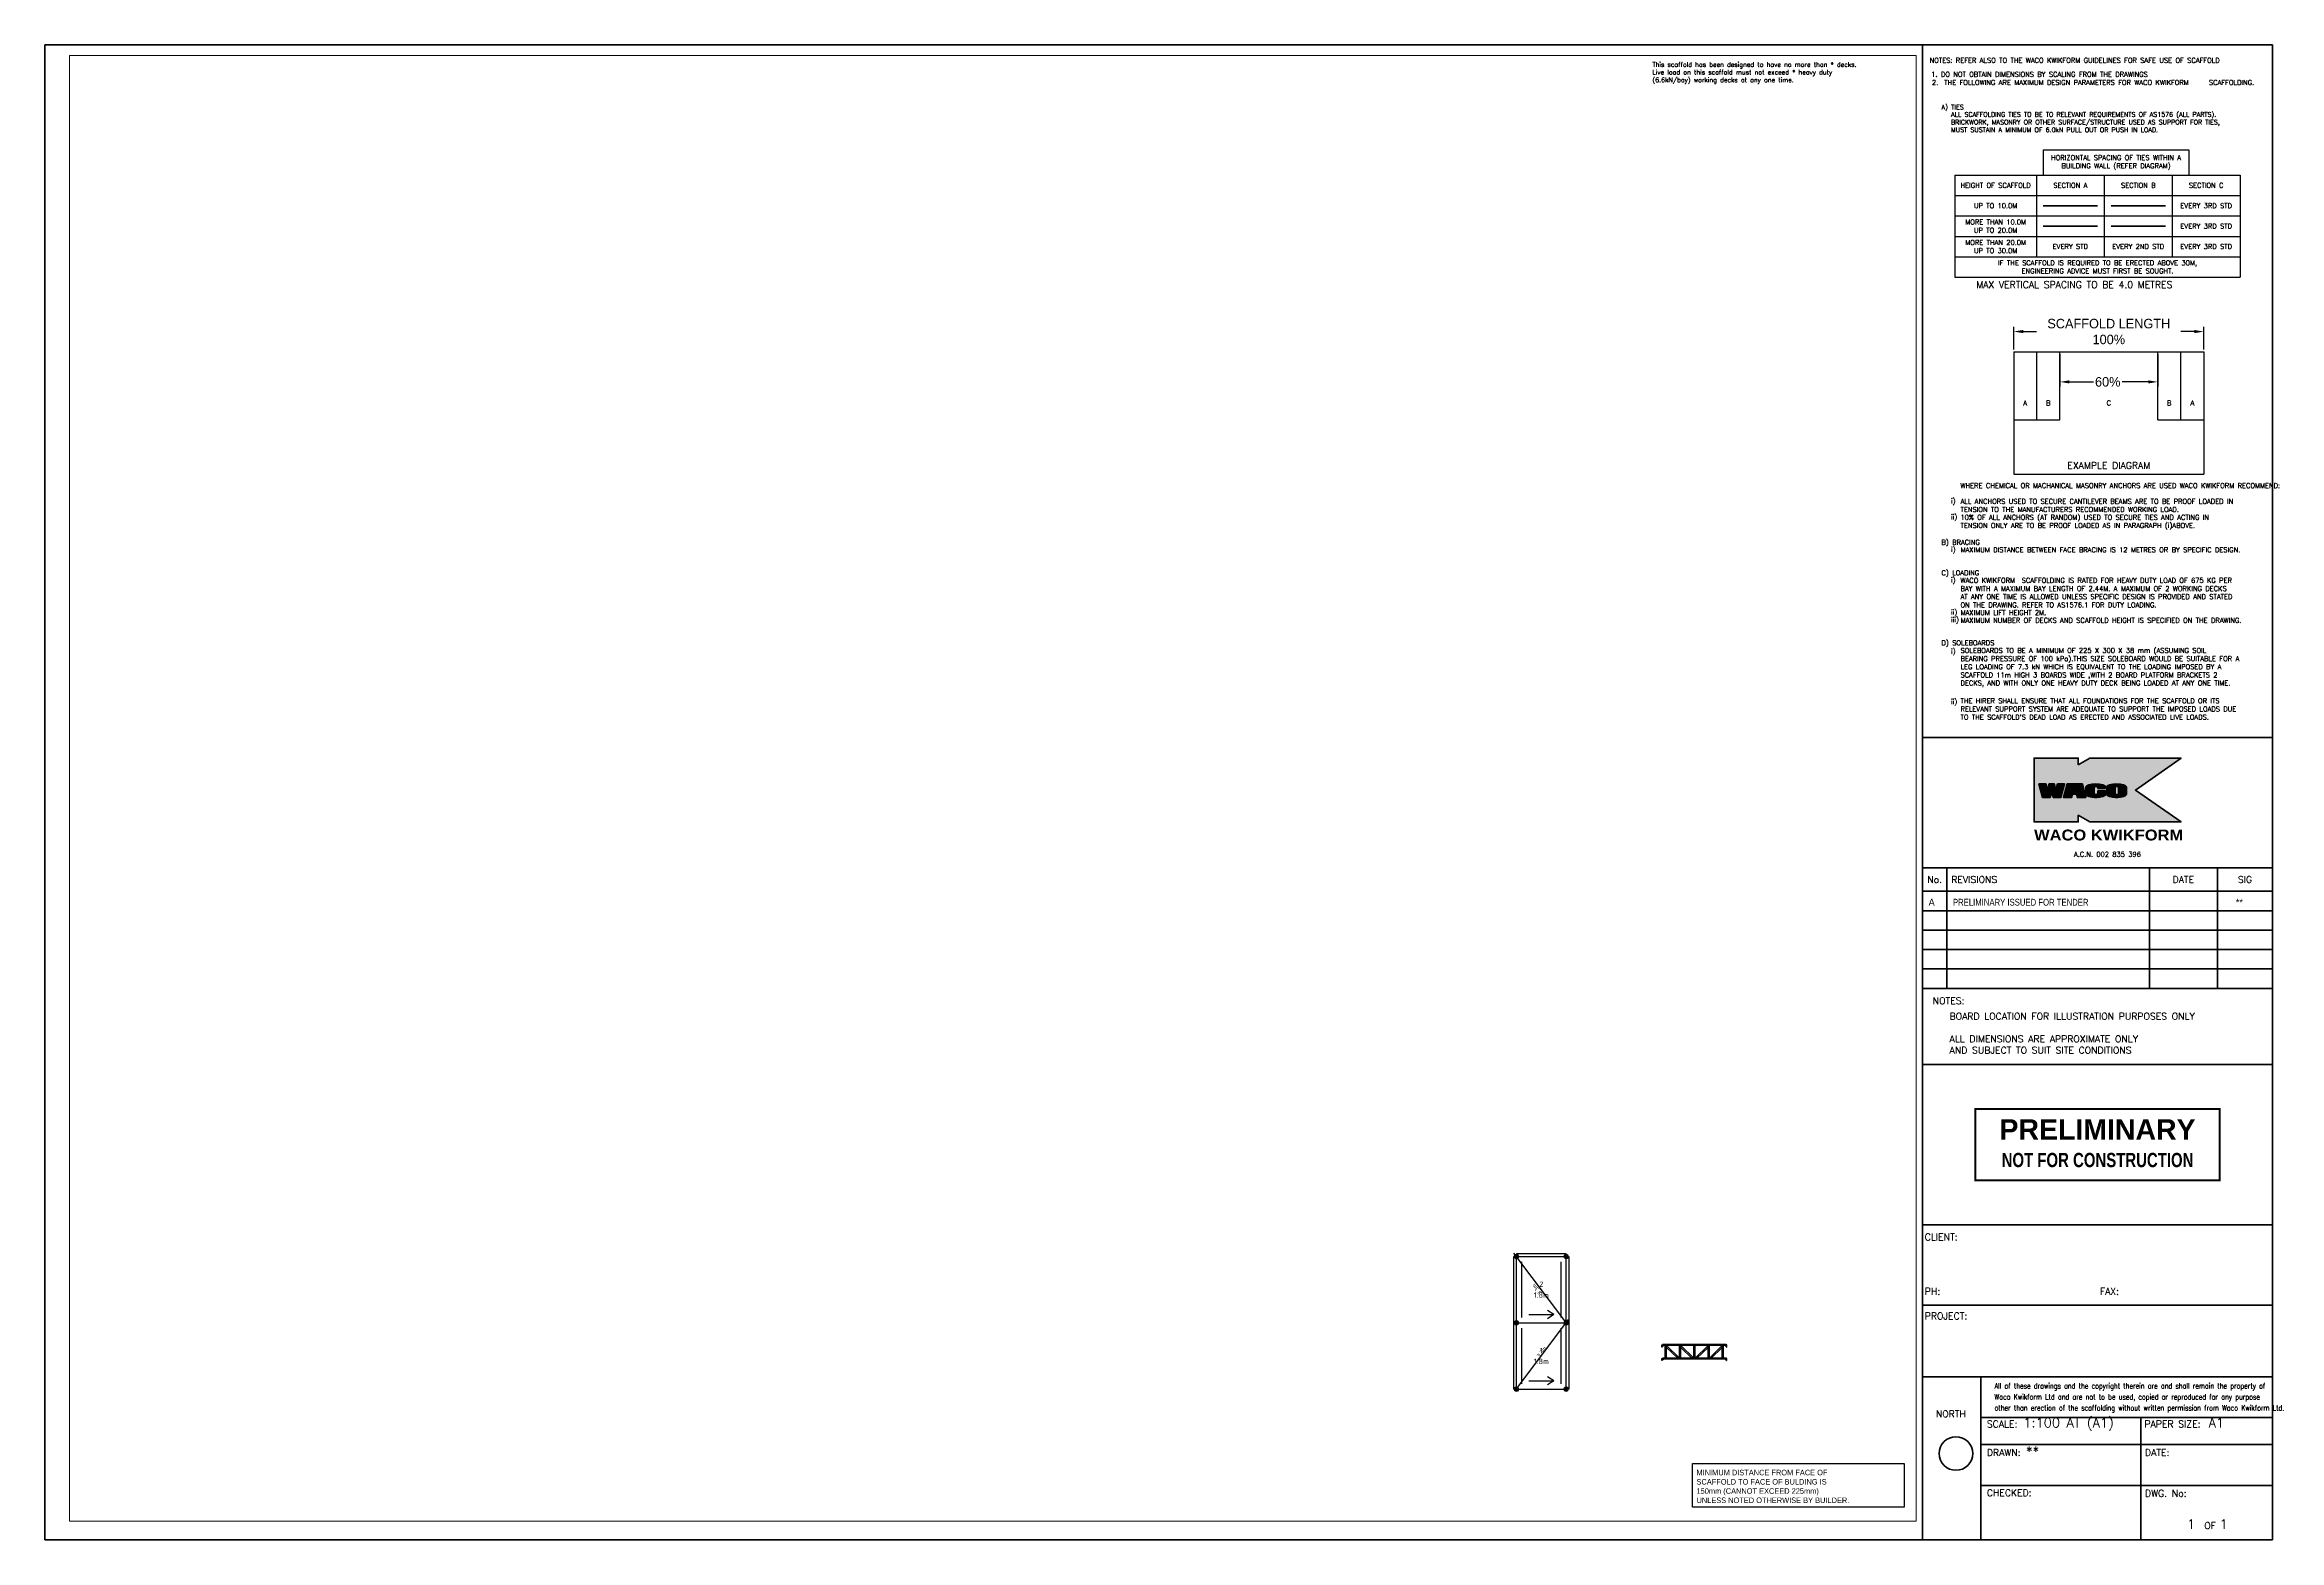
# Paper-space layout 'WACO Kwikform A1 Drawing Sheet' of a CAD drawing. Header units: millimetres. Extents: x 0 to 822, y 0 to 550.
# The model-space entities are those that its viewports show. They can reach past a viewport. Long polylines and large blocks are cut down to what shows.
import ezdxf
from ezdxf.enums import TextEntityAlignment as Align

# ---------------------------------------------------------------- set-up
doc = ezdxf.new("R2010")
doc.units = ezdxf.units.MM
doc.header["$PDMODE"] = 34
doc.header["$PDSIZE"] = -10
doc.linetypes.add('KwikScaf_DASHED', pattern=[3.75, 2.5, -1.25])
doc.linetypes.add('KwikScaf_Line', pattern=[1, 1, 0])
doc.layers.get('0').update_dxf_attribs({"linetype": 'CONTINUOUS'})
doc.layers.get('Defpoints').update_dxf_attribs({"linetype": 'CONTINUOUS'})
for name, color, linetype in [('DISTANCE', 3, 'CONTINUOUS'), ('KwikScaf Schematic', 7, 'CONTINUOUS'), ('PRELIMINARY', 7, 'CONTINUOUS'), ('RED', 8, 'CONTINUOUS')]:
    doc.layers.add(name, color=color, linetype=linetype)
for name, color, linetype, lineweight in [('Sheet 018', 10, 'CONTINUOUS', 18), ('Sheet 025', 7, 'CONTINUOUS', 25), ('Sheet 035', 5, 'CONTINUOUS', 35), ('Sheet 050', 130, 'CONTINUOUS', 50), ('Sheet 070', 180, 'CONTINUOUS', 70)]:
    doc.layers.add(name, color=color, linetype=linetype, lineweight=lineweight)
doc.layers.add('Viewport', color=7, linetype='CONTINUOUS', plot=False)
doc.styles.add('ARCH', font='archd.shx', dxfattribs={"height": 250})
doc.styles.add('KwikScaf ISO', font='isocp.shx')
doc.styles.add('ROMANS', font='romans')
doc.styles.add('STAMP', font='ARIALBD.TTF')
doc.styles.add('WACO', font='ariblk.TTF')
doc.dimstyles.new('ISO-35', dxfattribs={"dimscale": 0, "dimtxt": 3.5, "dimasz": 3.5, "dimexe": 1.75, "dimexo": 0.875, "dimgap": 0.875, "dimtad": 1, "dimdsep": 46, "dimtxsty": 'Standard', "dimcen": 3.5, "dimadec": 0, "dimazin": 0, "dimtfac": 1, "dimtmove": 2, "dimatfit": 3, "dimfxl": 1, "dimtolj": 1, "dimtzin": 0, "dimarcsym": 0})
pattern_1 = [(0, (0, 0), (0, 0.174625), [0.127, -0.047625]), (90, (0, 0), (-0.174625, 1e-17), [0.127, -0.047625])]

# ---------------------------------------------------------------- blocks, each defined once
blk = doc.blocks.new('REVDES')
at = {"style": 'ARCH'}
for tag, p in [('01', (2.31, 1.87)), ('03', (87.68, 1.87)), ('04', (115.37, 1.87))]:
    blk.add_attdef(tag, p, '', height=2.5, dxfattribs=at)
at = {"style": 'ARCH', "width": 0.85}
blk.add_attdef('02', (11.25, 1.87), '', height=2.5, dxfattribs=at)
blk = doc.blocks.new('PREL')
at = {"layer": 'RED', "const_width": 100}
blk.add_lwpolyline([(6000, 1750), (-6000, 1750), (-6000, -1750), (6000, -1750)], close=True, dxfattribs=at)
at = {"layer": 'RED', "style": 'STAMP'}
blk.add_text('PRELIMINARY', height=1000, dxfattribs=at).set_placement((0, 750), align=Align.MIDDLE)
at = {"layer": 'RED', "style": 'STAMP', "width": 0.75}
blk.add_text('NOT FOR CONSTRUCTION', height=700, dxfattribs=at).set_placement((0, -750), align=Align.MIDDLE)
blk = doc.blocks.new('*D29')
at = {"color": 0, "lineweight": -2}
for p, q in [((724.69, 437.85), (724.69, 446.22)), ((728.19, 444.47), (733.14, 444.47)), ((791.19, 444.47), (786.23, 444.47)), ((794.69, 437.85), (794.69, 446.22))]:
    blk.add_line(p, q, dxfattribs=at)
at = {"color": 0}
for points in [[(728.19, 445.06), (728.19, 443.89), (724.69, 444.47)], [(791.19, 445.06), (791.19, 443.89), (794.69, 444.47)]]:
    blk.add_solid(points, dxfattribs=at)
at = {"layer": 'Defpoints', "color": 0}
for p in [(794.69, 444.47), (724.69, 436.98), (794.69, 436.98)]:
    blk.add_point(p, dxfattribs=at)
at = {"color": 0, "insert": (759.69, 444.47), "char_height": 3.5, "attachment_point": 5}
blk.add_mtext('\\A1;SCAFFOLD LENGTH\\P100%', dxfattribs=at)
blk = doc.blocks.new('*D30')
at = {"color": 0, "lineweight": -2}
for p, q in [((741.69, 436.1), (741.69, 424.21)), ((777.69, 436.1), (777.69, 424.21)), ((745.19, 425.96), (754.05, 425.96)), ((774.19, 425.96), (764.55, 425.96))]:
    blk.add_line(p, q, dxfattribs=at)
at = {"color": 0}
for points in [[(745.19, 426.54), (745.19, 425.38), (741.69, 425.96)], [(774.19, 426.54), (774.19, 425.38), (777.69, 425.96)]]:
    blk.add_solid(points, dxfattribs=at)
at = {"layer": 'Defpoints', "color": 0}
for p in [(741.69, 436.98), (777.69, 436.98), (777.69, 425.96)]:
    blk.add_point(p, dxfattribs=at)
at = {"color": 0, "insert": (759.3, 425.96), "char_height": 3.5, "attachment_point": 5}
blk.add_mtext('\\A1;60%', dxfattribs=at)
blk = doc.blocks.new('REVISED TITLE')
at = {"layer": 'Sheet 025', "style": 'ROMANS'}
for s, p in [('CLIENT:', (-128.05, 110.15)), ('PH:', (-128.05, 90.15)), ('FAX:', (-63.6, 90.15)), ('PROJECT:', (-128.05, 81.06)), ('SCALE:', (-105.19, 41.33)), ('PAPER SIZE:', (-47.19, 41.33)), ('DRAWN:', (-105.19, 30.85)), ('DATE:', (-46.99, 30.85)), ('CHECKED:', (-105.19, 16.04)), ('DWG. No:', (-46.99, 15.86)), ('OF', (-25.18, 3.98))]:
    blk.add_text(s, height=2.5, dxfattribs=at).set_placement(p)
at = {"layer": 'Sheet 035', "style": 'ROMANS'}
for tag, p in [('CLIENT_CONTACT', (-110.61, 110.15)), ('COMPANY', (-110.61, 105.15)), ('ADDRESS_STREET', (-110.61, 100.15)), ('CITY', (-110.61, 95.15)), ('PHONE_NO.', (-110.61, 90.15)), ('FAX_NO.', (-46.16, 90.15)), ('PROJECT_TITLE:', (-110.61, 81.06)), ('PROJECT_DESCRIPTION', (-110.61, 76.06)), ('PROJECT_DESCRIPTION_2', (-110.61, 71.06)), ('PROJECT_DESCRIPTION_3', (-110.61, 66.06)), ('PROJECT_DESCRIPTION_4', (-110.61, 61.06)), ('SCALE', (-91.76, 41.33)), ('PAPER_SIZE', (-23.56, 41.33)), ('DRAFTSMAN', (-90.76, 30.85)), ('DATE', (-35.55, 30.85)), ('DWG_NO', (-46.15, 9.93))]:
    blk.add_attdef(tag, p, '', height=3.5, dxfattribs=at)
for tag, p in [('PAGE_NO.', (-30.05, 3.98)), ('OF_PAGES.', (-18.05, 3.98))]:
    blk.add_attdef(tag, text='', height=3.5, dxfattribs=at).set_placement(p, align=Align.CENTER)
blk = doc.blocks.new('WACO LOGO')
h = blk.add_hatch()
h.set_pattern_fill('ANGLE', color=140, scale=0.025, style=0)
h.set_pattern_definition(pattern_1)
h.paths.add_polyline_path([(493.69, 275.27), (494.27, 273.1), (497.09, 273.1), (498.42, 278.06), (495.82, 278.06), (495.23, 275.87), (494.64, 278.06), (492.73, 278.06), (492.14, 275.87), (491.55, 278.06), (488.96, 278.06), (490.29, 273.1), (493.11, 273.1)])
h = blk.add_hatch()
h.set_pattern_fill('ANGLE', color=140, scale=0.025, style=0)
h.set_pattern_definition(pattern_1)
h.paths.add_polyline_path([(504.96, 278.06), (499.32, 278.06), (497.99, 273.1), (501.01, 273.1), (501.33, 274.31), (502.79, 274.31), (503.11, 273.1), (506.29, 273.1)])
h.paths.add_polyline_path([(502.14, 276.71), (502.6, 274.99), (501.68, 274.99)], flags=16)
h = blk.add_hatch()
h.set_pattern_fill('ANGLE', color=140, scale=0.025, style=0)
h.set_pattern_definition(pattern_1)
edge = h.paths.add_edge_path()
edge.add_ellipse((509.97, 276.84), major_axis=(-0.658, 0), ratio=0.455652, start_angle=180, end_angle=360, ccw=False)
edge.add_line((510.63, 276.84), (510.63, 276.42))
edge.add_line((510.63, 276.42), (513.49, 276.42))
edge.add_line((513.49, 276.42), (513.49, 276.96))
edge.add_ellipse((509.88, 276.96), major_axis=(-3.61, 0), ratio=0.304653, start_angle=180, end_angle=360)
edge.add_line((506.27, 276.96), (506.27, 274.2))
edge.add_ellipse((509.88, 274.2), major_axis=(-3.61, 0), ratio=0.304653, start_angle=0, end_angle=180)
edge.add_line((513.49, 274.2), (513.49, 275.5))
edge.add_line((513.49, 275.5), (510.63, 275.5))
edge.add_line((510.63, 275.5), (510.63, 274.44))
edge.add_ellipse((509.97, 274.48), major_axis=(-0.658, 0), ratio=0.455652, start_angle=0, end_angle=180, ccw=False)
edge.add_line((509.31, 274.48), (509.31, 276.88))
h = blk.add_hatch()
h.set_pattern_fill('ANGLE', color=140, scale=0.025, style=0)
h.set_pattern_definition(pattern_1)
edge = h.paths.add_edge_path()
edge.add_ellipse((517.56, 276.96), major_axis=(-3.61, 0), ratio=0.304653, start_angle=180, end_angle=360)
edge.add_line((513.95, 276.96), (513.95, 274.2))
edge.add_ellipse((517.56, 274.2), major_axis=(-3.61, 0), ratio=0.304653, start_angle=0, end_angle=180)
edge.add_line((521.17, 274.2), (521.17, 276.96))
edge = h.paths.add_edge_path(flags=16)
edge.add_ellipse((517.65, 276.84), major_axis=(-0.658, 0), ratio=0.455652, start_angle=180, end_angle=360, ccw=False)
edge.add_line((518.31, 276.84), (518.31, 274.44))
edge.add_ellipse((517.65, 274.48), major_axis=(-0.658, 0), ratio=0.455652, start_angle=0, end_angle=180, ccw=False)
edge.add_line((517, 274.48), (517, 276.88))
at = {"layer": 'Sheet 070'}
h = blk.add_hatch(color=51, dxfattribs=at)
h.paths.add_polyline_path([(501.68, 274.99), (502.6, 274.99), (502.14, 276.71)], flags=0)
h.paths.add_polyline_path([(506.29, 273.1), (504.96, 278.06), (499.32, 278.06), (497.99, 273.1), (501.01, 273.1), (501.33, 274.31), (502.79, 274.31), (503.11, 273.1)], flags=16)
h.paths.add_polyline_path([(490.29, 273.1), (488.96, 278.06), (491.55, 278.06), (492.14, 275.87), (492.73, 278.06), (494.64, 278.06), (495.23, 275.87), (495.82, 278.06), (498.42, 278.06), (497.09, 273.1), (494.27, 273.1), (493.69, 275.27), (493.11, 273.1)], flags=16)
h.paths.add_polyline_path([(503.44, 285.06), (503.44, 287.56), (487.19, 287.56), (487.19, 264.06), (503.44, 264.06), (503.44, 266.56), (507.77, 264.06), (541.27, 264.06), (524.49, 275.81), (541.27, 287.56), (507.77, 287.56)])
edge = h.paths.add_edge_path(flags=16)
edge.add_line((510.63, 274.48), (510.63, 275.5))
edge.add_line((510.63, 275.5), (513.49, 275.5))
edge.add_line((513.49, 275.5), (513.49, 274.2))
edge.add_ellipse((509.88, 274.2), major_axis=(-3.61, 0), ratio=0.304653, start_angle=0, end_angle=180, ccw=False)
edge.add_line((506.27, 274.2), (506.27, 276.96))
edge.add_ellipse((509.88, 276.96), major_axis=(-3.61, 0), ratio=0.304653, start_angle=180, end_angle=360, ccw=False)
edge.add_line((513.49, 276.96), (513.49, 276.42))
edge.add_line((513.49, 276.42), (510.63, 276.42))
edge.add_line((510.63, 276.42), (510.63, 276.84))
edge.add_ellipse((509.97, 276.84), major_axis=(-0.658, 0), ratio=0.455652, start_angle=180, end_angle=360)
edge.add_line((509.31, 276.84), (509.31, 274.48))
edge.add_ellipse((509.97, 274.48), major_axis=(-0.658, 0), ratio=0.455652, start_angle=0, end_angle=180)
edge = h.paths.add_edge_path(flags=16)
edge.add_ellipse((517.56, 274.2), major_axis=(-3.61, 0), ratio=0.304653, start_angle=0, end_angle=180, ccw=False)
edge.add_line((513.95, 274.2), (513.95, 276.96))
edge.add_ellipse((517.56, 276.96), major_axis=(-3.61, 0), ratio=0.304653, start_angle=180, end_angle=360, ccw=False)
edge.add_line((521.17, 276.96), (521.17, 274.2))
edge = h.paths.add_edge_path(flags=0)
edge.add_line((517, 276.84), (517, 274.48))
edge.add_ellipse((517.65, 274.48), major_axis=(-0.658, 0), ratio=0.455652, start_angle=0, end_angle=180)
edge.add_line((518.31, 274.48), (518.31, 276.84))
edge.add_ellipse((517.65, 276.84), major_axis=(-0.658, 0), ratio=0.455652, start_angle=180, end_angle=360)
for p, q in [((506.27, 276.96), (506.27, 274.2)), ((509.31, 276.84), (509.31, 274.48)), ((510.63, 276.84), (510.63, 276.42)), ((510.63, 276.42), (513.49, 276.42)), ((513.49, 276.42), (513.49, 276.96)), ((513.95, 276.96), (513.95, 274.2)), ((517, 276.84), (517, 274.48)), ((518.31, 276.84), (518.31, 274.48)), ((521.17, 274.2), (521.17, 276.96))]:
    blk.add_line(p, q, dxfattribs=at)
at = {"layer": 'Sheet 070', "color": 7}
blk.add_lwpolyline([(503.44, 285.06), (503.44, 287.56), (487.19, 287.56), (487.19, 264.06), (503.44, 264.06), (503.44, 266.56), (507.77, 264.06), (541.27, 264.06), (524.49, 275.81), (541.27, 287.56), (507.77, 287.56)], close=True, dxfattribs=at)
at = {"layer": 'Sheet 070'}
for points in [[(490.29, 273.1), (488.96, 278.06), (491.55, 278.06), (492.14, 275.87), (492.73, 278.06), (494.64, 278.06), (495.23, 275.87), (495.82, 278.06), (498.42, 278.06), (497.09, 273.1), (494.27, 273.1), (493.69, 275.27), (493.11, 273.1), (490.29, 273.1)], [(506.29, 273.1), (504.96, 278.06), (499.32, 278.06), (497.99, 273.1), (501.01, 273.1), (501.33, 274.31), (502.79, 274.31), (503.11, 273.1)], [(501.68, 274.99), (502.6, 274.99), (502.14, 276.71)]]:
    blk.add_lwpolyline(points, close=True, dxfattribs=at)
blk.add_lwpolyline([(510.63, 274.48), (510.63, 275.5), (513.49, 275.5), (513.49, 274.2)], dxfattribs=at)
for centre, major_axis, ratio in [((509.88, 276.96), (-3.61, 0), 0.304653), ((509.97, 276.84), (-0.658, 0), 0.455652), ((517.56, 276.96), (-3.61, 0), 0.304653), ((517.65, 276.84), (-0.658, 0), 0.455652)]:
    blk.add_ellipse(centre, major_axis=major_axis, ratio=ratio, start_param=3.141593, end_param=6.283185, dxfattribs=at)
at = {"layer": 'Sheet 070', "extrusion": (0, 0, -1)}
for centre, major_axis, ratio in [((509.88, 274.2), (-3.61, 0), 0.304653), ((509.97, 274.48), (-0.658, 0), 0.455652), ((517.56, 274.2), (-3.61, 0), 0.304653), ((517.65, 274.48), (-0.658, 0), 0.455652)]:
    blk.add_ellipse(centre, major_axis=major_axis, ratio=ratio, start_param=3.141593, end_param=6.283185, dxfattribs=at)
blk = doc.blocks.new('2.4m Ledger Transom')
at = {"color": 3, "extrusion": (0, 1, -1.83691e-16)}
for p, q in [((0, -75), (0, 0)), ((0, 0), (20, 0)), ((20, 0), (17, -25)), ((2365, 13), (25, 13)), ((25, 13), (25, -20)), ((2365, -20), (2365, 13)), ((2370, 0), (2373, -25)), ((2390, 0), (2370, 0)), ((2390, -75), (2390, 0)), ((10, -75), (0, -75)), ((0, -575), (0, -500)), ((0, -500), (20, -500)), ((10, -575), (0, -575)), ((13, -50), (10, -75)), ((13, -550), (10, -575)), ((50, -50), (13, -50)), ((50, -550), (13, -550)), ((17, -25), (25, -25)), ((20, -500), (17, -525)), ((17, -525), (25, -525)), ((2365, -20), (25, -20)), ((25, -20), (25, -25)), ((2365, -25), (25, -25)), ((2365, -487), (25, -487)), ((25, -487), (25, -520)), ((25, -520), (25, -525)), ((2365, -525), (25, -525)), ((50, -25), (50, -50)), ((50, -525), (50, -550)), ((2340, -25), (2340, -50)), ((2340, -50), (2377, -50)), ((2340, -525), (2340, -550)), ((2340, -550), (2377, -550)), ((2365, -25), (2365, -20)), ((2373, -25), (2365, -25)), ((2365, -520), (2365, -487)), ((2365, -525), (2365, -520)), ((2373, -525), (2365, -525)), ((2370, -500), (2373, -525)), ((2390, -500), (2370, -500)), ((2377, -50), (2380, -75)), ((2377, -550), (2380, -575)), ((2380, -75), (2390, -75)), ((2380, -575), (2390, -575)), ((2390, -575), (2390, -500))]:
    blk.add_line(p, q, dxfattribs=at)
at = {"color": 3}
for p, q in [((120, -487), (120, -25)), ((170, -487), (170, -25)), ((170, -25), (645, -487)), ((170, -90), (578, -487)), ((645, -487), (645, -25)), ((695, -487), (695, -25)), ((695, -25), (1170, -487)), ((695, -90), (1103, -487)), ((1170, -487), (1170, -25)), ((1220, -487), (1220, -25)), ((1695, -25), (1220, -487)), ((1695, -90), (1287, -487)), ((1695, -487), (1695, -25)), ((1745, -487), (1745, -25)), ((2220, -25), (1745, -487)), ((2220, -90), (1812, -487)), ((2220, -487), (2220, -25)), ((2270, -487), (2270, -25))]:
    blk.add_line(p, q, dxfattribs=at)

msp = doc.modelspace()

# ---------------------------------------------------------------- linework, layer by layer
at = {"layer": 'KwikScaf Schematic', "color": 5, "linetype": 'KwikScaf_Line'}
for p, q in [((49151, 7308), (49311, 7428)), ((51151, 4808), (49171, 7448)), ((49262, 7327), (51091, 7327)), ((49262, 4888), (49262, 7327)), ((51091, 4888), (51091, 7327)), ((49202, 2369), (51182, 5009)), ((49719, 5193), (50634, 5193)), ((50634, 5193), (50405, 5345)), ((50634, 5193), (50405, 5040)), ((51011, 4828), (51171, 4948)), ((51042, 4989), (51202, 4869)), ((49262, 4888), (51091, 4888)), ((49262, 2449), (49262, 4888)), ((51091, 2449), (51091, 4888)), ((49182, 2509), (49342, 2389)), ((49719, 2754), (50634, 2754)), ((50634, 2754), (50405, 2906)), ((50634, 2754), (50405, 2601)), ((49262, 2449), (51091, 2449))]:
    msp.add_line(p, q, dxfattribs=at)
at = {"layer": 'KwikScaf Schematic', "color": 5, "linetype": 'KwikScaf_DASHED'}
for p, q in [((51091, 7427), (49262, 7427)), ((49162, 4888), (49162, 7327)), ((49462, 5088), (49462, 7127)), ((50891, 7127), (50891, 5088)), ((51191, 7327), (51191, 4888)), ((49162, 2449), (49162, 4888)), ((49462, 2649), (49462, 4688)), ((50891, 4688), (50891, 2649)), ((51191, 4888), (51191, 2449))]:
    msp.add_line(p, q, dxfattribs=at)
at = {"layer": 'KwikScaf Schematic', "color": 5, "linetype": 'KwikScaf_Line'}
for points in [[(49262, 7377, 100, 100, -0.198912), (49297, 7362, 100, 100, -0.198912), (49312, 7327, 100, 100, -0.198912), (49297, 7291, 100, 100, -0.198912), (49262, 7277, 100, 100, -0.198912), (49226, 7291, 100, 100, -0.198912), (49212, 7327, 100, 100, -0.198912), (49226, 7362, 100, 100, -0.198912)], [(51091, 7377, 100, 100, -0.198912), (51126, 7362, 100, 100, -0.198912), (51141, 7327, 100, 100, -0.198912), (51126, 7291, 100, 100, -0.198912), (51091, 7277, 100, 100, -0.198912), (51055, 7291, 100, 100, -0.198912), (51041, 7327, 100, 100, -0.198912), (51055, 7362, 100, 100, -0.198912)], [(49262, 4938, 100, 100, -0.198912), (49297, 4923, 100, 100, -0.198912), (49312, 4888, 100, 100, -0.198912), (49297, 4852, 100, 100, -0.198912), (49262, 4838, 100, 100, -0.198912), (49226, 4852, 100, 100, -0.198912), (49212, 4888, 100, 100, -0.198912), (49226, 4923, 100, 100, -0.198912)], [(51091, 4938, 100, 100, -0.198912), (51126, 4923, 100, 100, -0.198912), (51141, 4888, 100, 100, -0.198912), (51126, 4852, 100, 100, -0.198912), (51091, 4838, 100, 100, -0.198912), (51055, 4852, 100, 100, -0.198912), (51041, 4888, 100, 100, -0.198912), (51055, 4923, 100, 100, -0.198912)], [(51091, 4938, 100, 100, -0.198912), (51126, 4923, 100, 100, -0.198912), (51141, 4888, 100, 100, -0.198912), (51126, 4852, 100, 100, -0.198912), (51091, 4838, 100, 100, -0.198912), (51055, 4852, 100, 100, -0.198912), (51041, 4888, 100, 100, -0.198912), (51055, 4923, 100, 100, -0.198912)], [(51091, 2499, 100, 100, -0.198912), (51126, 2484, 100, 100, -0.198912), (51141, 2449, 100, 100, -0.198912), (51126, 2413, 100, 100, -0.198912), (51091, 2399, 100, 100, -0.198912), (51055, 2413, 100, 100, -0.198912), (51041, 2449, 100, 100, -0.198912), (51055, 2484, 100, 100, -0.198912)]]:
    msp.add_lwpolyline(points, format="xyseb", close=True, dxfattribs=at)
at = {"layer": 'KwikScaf Schematic', "color": 5, "linetype": 'KwikScaf_Line', "const_width": 100}
for points in [[(49262, 4938, -0.198912), (49297, 4923, -0.198912), (49312, 4888, -0.198912), (49297, 4852, -0.198912), (49262, 4838, -0.198912), (49226, 4852, -0.198912), (49212, 4888, -0.198912), (49226, 4923, -0.198912)], [(49262, 2499, -0.198912), (49297, 2484, -0.198912), (49312, 2449, -0.198912), (49297, 2413, -0.198912), (49262, 2399, -0.198912), (49226, 2413, -0.198912), (49212, 2449, -0.198912), (49226, 2484, -0.198912)]]:
    msp.add_lwpolyline(points, format="xyb", close=True, dxfattribs=at)

# ---------------------------------------------------------------- block references
msp.add_blockref('2.4m Ledger Transom', (54618, 4073))

# ---------------------------------------------------------------- texts
at = {"layer": 'KwikScaf Schematic', "style": 'KwikScaf ISO'}
for rotation, p in [(126.86614, (50072, 6169)), (53.13386, (50252, 3769))]:
    msp.add_text('3.3m', height=150, rotation=rotation, dxfattribs=at).set_placement(p, align=Align.CENTER)
for s, p in [('1.8m', (50176, 5907)), ('2', (50176, 6307)), ('1.8m', (50176, 3468)), ('1', (50176, 3868))]:
    msp.add_text(s, height=200, dxfattribs=at).set_placement(p, align=Align.MIDDLE_CENTER)

psp = doc.layouts.new('WACO Kwikform A1 Drawing Sheet')

# ---------------------------------------------------------------- linework, layer by layer
at = {"layer": 'DISTANCE'}
psp.add_lwpolyline([(606.423, 28.066), (684.365, 28.066), (684.365, 11.949), (606.423, 11.949)], close=True, dxfattribs=at)
at = {"layer": 'Sheet 025', "color": 7}
for p, q in [((735.533, 511.3), (789.189, 511.3)), ((735.533, 511.3), (735.533, 502.002)), ((789.189, 511.3), (789.189, 502.002)), ((703.04, 502.002), (808.04, 502.002)), ((703.04, 502.002), (703.04, 464.502)), ((733.04, 502.002), (733.04, 472.002)), ((758.04, 502.002), (758.04, 472.002)), ((783.04, 502.002), (783.04, 472.002)), ((808.04, 502.002), (808.04, 464.502)), ((703.04, 494.502), (808.04, 494.502)), ((703.04, 487.002), (808.04, 487.002)), ((703.04, 479.502), (808.04, 479.502)), ((703.04, 472.002), (808.04, 472.002)), ((703.04, 464.502), (808.04, 464.502)), ((724.685, 436.977), (724.685, 391.977)), ((724.685, 436.977), (794.685, 436.977)), ((733.185, 411.977), (733.185, 436.977)), ((741.685, 411.977), (741.685, 436.977)), ((777.685, 411.977), (777.685, 436.977)), ((786.185, 411.977), (786.185, 436.977)), ((794.685, 436.977), (794.685, 391.977)), ((724.685, 411.977), (741.685, 411.977)), ((777.685, 411.977), (794.685, 411.977)), ((724.685, 391.977), (794.685, 391.977))]:
    psp.add_line(p, q, dxfattribs=at)
at = {"layer": 'Sheet 050', "color": 7}
for p, q in [((700.13, 202.862), (700.13, 247.241)), ((774.636, 202.862), (774.636, 247.241)), ((799.636, 202.862), (799.636, 247.241)), ((691.08, 238.562), (820, 238.562)), ((691.08, 231.422), (820, 231.422)), ((691.08, 224.282), (820, 224.282)), ((691.08, 217.142), (820, 217.142)), ((691.08, 210.002), (820, 210.002)), ((712.537, 45), (820, 45)), ((771.5, 0), (771.5, 45)), ((712.537, 35), (820, 35)), ((712.537, 20), (820, 20))]:
    psp.add_line(p, q, dxfattribs=at)
at = {"layer": 'Sheet 070', "color": 7}
for p, q in [((0, 550), (820, 550)), ((0, 0), (0, 550)), ((691.08, 550), (691.08, 0)), ((820, 550), (820, 0)), ((735.54, 490.752), (755.54, 490.752)), ((760.54, 490.752), (780.54, 490.752)), ((735.54, 483.252), (755.54, 483.252)), ((760.54, 483.252), (780.54, 483.252)), ((691.08, 295.143), (820, 295.143)), ((691.08, 247.241), (820, 247.241)), ((691.08, 202.862), (820, 202.862)), ((691.08, 174.812), (820, 174.812)), ((691.095, 115.865), (820, 115.865)), ((691.095, 86.347), (820, 86.347)), ((691.08, 60), (820, 60)), ((712.537, -0.18), (712.537, 59.82)), ((820, 0), (0, 0))]:
    psp.add_line(p, q, dxfattribs=at)
psp.add_circle((703.412, 31.743), 6.188, dxfattribs=at)

# ---------------------------------------------------------------- block references
psp.add_blockref('WACO LOGO', (245, 0))
at = {"color": 7}
ref = psp.add_blockref('REVDES', (691.08, 231.422), dxfattribs=at)
ref.add_attrib('01', 'A', (693.387, 233.295), dxfattribs={"height": 2.5, "style": 'ARCH'})
ref.add_attrib('02', 'PRELIMINARY ISSUED FOR TENDER', (702.328, 233.295), dxfattribs={"height": 2.5, "style": 'ARCH', "width": 0.85})
ref.add_attrib('04', '**', (806.452, 233.295), dxfattribs={"height": 2.5, "style": 'ARCH'})
psp.add_blockref('REVISED TITLE', (820, 0)).add_auto_attribs({'SCALE': '1:100 AT (A1)', 'PAPER_SIZE': 'A1', 'DRAFTSMAN': '**', 'PAGE_NO.': '1', 'OF_PAGES.': '1'})
at = {"layer": 'PRELIMINARY', "color": 7, "xscale": 0.0075, "yscale": 0.0075, "zscale": 0.0075}
psp.add_blockref('PREL', (755.54, 145.338), dxfattribs=at)

# ---------------------------------------------------------------- texts
at = {"layer": 'DISTANCE', "style": 'ARCH'}
for s, p in [('MINIMUM DISTANCE FROM FACE OF ', (607.944, 23.716)), ('SCAFFOLD TO FACE OF BULDING IS', (607.944, 20.316)), ('150mm (CANNOT EXCEED 225mm)', (607.944, 16.916)), ('UNLESS NOTED OTHERWISE BY BUILDER.', (607.944, 13.516))]:
    psp.add_text(s, height=2.04, dxfattribs=at).set_placement(p)
at = {"layer": 'Sheet 018', "color": 7, "style": 'ROMANS'}
for s, height, p in [('NOTES: REFER ALSO TO THE WACO KWIKFORM GUIDELINES FOR SAFE USE OF SCAFFOLD', 1.8, (693.735, 543.351)), ('1. DO NOT OBTAIN DIMENSIONS BY SCALING FROM THE DRAWINGS', 1.8, (694.353, 538.204)), ('2.', 1.8, (694.611, 535.204)), ('A) TIES', 1.7249, (698.111, 526.204)), ('i)', 1.8, (701.611, 381.262)), ('ii)', 1.8, (701.611, 375.39)), ('B) BRACING', 1.8, (698.111, 366.076)), ('i)', 1.8, (701.611, 363.434)), ('C) LOADING', 1.8, (698.111, 354.827)), ('i)', 1.8, (701.611, 352.186)), ('ii)', 1.8, (701.611, 340.342)), ('iii)', 1.8, (701.611, 337.582)), ('D) SOLEBOARDS', 1.8, (698.111, 329.06)), ('i)', 1.8, (701.611, 325.975)), ('ii)', 1.8, (701.611, 307.456))]:
    psp.add_text(s, height=height, dxfattribs=at).set_placement(p)
for s, p in [('A', (728.935, 418.227)), ('B', (737.435, 418.227)), ('C', (759.685, 418.227)), ('B', (781.935, 418.227)), ('A', (790.435, 418.227))]:
    psp.add_text(s, height=1.8, dxfattribs=at).set_placement(p, align=Align.MIDDLE_CENTER)
at = {"layer": 'Sheet 018', "color": 7, "style": 'WACO', "width": 0.982356}
psp.add_text('WACO KWIKFORM', height=4, dxfattribs=at).set_placement((732.189, 257.266), (787.077, 257.266), align=Align.FIT)
at = {"layer": 'Sheet 018', "color": 7, "style": 'ROMANS'}
psp.add_text('A.C.N. 002 835 396', height=1.8, dxfattribs=at).set_placement((759.181, 251.284), align=Align.CENTER)
at = {"layer": 'Sheet 018', "color": 7, "style": 'ROMANS', "width": 0.7}
for s, p in [('All of these drawings and the copyright therein are and shall remain the property of ', (717.637, 55.615)), ('Waco Kwikform Ltd and are not to be used, copied or reproduced for any purpose ', (717.637, 51.567)), ('other than erection of the scaffolding without written permission from Waco Kwikform Ltd.', (717.637, 47.52))]:
    psp.add_text(s, height=2, dxfattribs=at).set_placement(p)
at = {"layer": 'Sheet 018', "color": 7, "style": 'ROMANS'}
for s, insert, char_height, width, attachment_point in [('This scaffold has been designed to have no more than * decks.\\PLive load on this scaffold must not exceed * heavy duty \\P(6.6kN/bay) working decks at any one time.', (591.721, 543.564), 1.69993, 95.7239, 1), ('THE FOLLOWING ARE MAXIMUM DESIGN PARAMETERS FOR WACO KWIKFORM      SCAFFOLDING.', (699.111, 537.004), 1.8, 117.38945, 1), ('ALL SCAFFOLDING TIES TO BE TO RELEVANT REQUIREMENTS OF AS1576 (ALL PARTS). BRICKWORK, MASONRY OR OTHER SURFACE/STRUCTURE USED AS SUPPORT FOR TIES, MUST SUSTAIN A MINIMUM OF 6.0kN PULL OUT OR PUSH IN LOAD.', (701.611, 525.204), 1.699928, 114.8895, 1), ('HORIZONTAL SPACING OF TIES WITHIN A BUILDING WALL (REFER DIAGRAM)', (762.361, 506.651), 1.8, 52.43032, 5), ('HEIGHT OF SCAFFOLD', (718.04, 498.252), 1.8, 28, 5), ('SECTION A', (745.54, 498.252), 1.8, 20, 5), ('SECTION B', (770.54, 498.252), 1.8, 20, 5), ('SECTION C', (795.54, 498.252), 1.8, 20, 5), ('MORE THAN 10.0M UP TO 20.0M', (718.04, 483.252), 1.8, 28, 5), ('UP TO 10.0M', (718.04, 490.752), 1.8, 28, 5), ('EVERY 3RD STD', (795.54, 490.752), 1.8, 20, 5), ('MORE THAN 20.0M UP TO 30.0M', (718.04, 475.752), 1.8, 28, 5), ('EVERY 3RD STD', (795.54, 483.252), 1.8, 20, 5), ('IF THE SCAFFOLD IS REQUIRED TO BE ERECTED ABOVE 30M, ENGINEERING ADVICE MUST FIRST BE SOUGHT.', (755.54, 468.252), 1.8, 92.1925, 5), ('EVERY STD', (745.54, 475.752), 1.8, 20, 5), ('EVERY 2ND STD', (770.54, 475.752), 1.8, 20, 5), ('EVERY 3RD STD', (795.54, 475.752), 1.8, 20, 5), ('WHERE CHEMICAL OR MACHANICAL MASONRY ANCHORS ARE USED WACO KWIKFORM RECOMMEND:', (705.111, 388.716), 1.8, 111.3895, 1), ('ALL ANCHORS USED TO SECURE CANTILEVER BEAMS ARE TO BE PROOF LOADED IN TENSION TO THE MANUFACTURERS RECOMMENDED WORKING LOAD.', (705.111, 382.903), 1.8, 111.3895, 1), ('10% OF ALL ANCHORS (AT RANDOM) USED TO SECURE TIES AND ACTING IN    TENSION ONLY ARE TO BE PROOF LOADED AS IN PARAGRAPH (i)ABOVE.', (705.111, 377.042), 1.8, 111.3895, 1), ('MAXIMUM DISTANCE BETWEEN FACE BRACING IS 12 METRES OR BY SPECIFIC DESIGN.', (705.111, 365.076), 1.8, 111.3895, 1), ('WACO KWIKFORM  SCAFFOLDING IS RATED FOR HEAVY DUTY LOAD OF 675 KG PER BAY WITH A MAXIMUM BAY LENGTH OF 2.44M. A MAXIMUM OF 2 WORKING DECKS  AT ANY ONE TIME IS ALLOWED UNLESS SPECIFIC DESIGN IS PROVIDED AND STATED ON THE DRAWING. REFER TO AS1576.1 FOR DUTY LOADING.', (705.111, 353.827), 1.8, 111.3895, 1), ('MAXIMUM LIFT HEIGHT 2M.', (705.111, 341.993), 1.8, 117.0725, 1), ('MAXIMUM NUMBER OF DECKS AND SCAFFOLD HEIGHT IS SPECIFIED ON THE DRAWING.', (705.111, 339.149), 1.8, 111.3895, 1), ('SOLEBOARDS TO BE A MINIMUM OF 225 X 300 X 38 mm (ASSUMING SOIL   BEARING PRESSURE OF 100 kPa).THIS SIZE SOLEBOARD WOULD BE SUITABLE FOR A LEG LOADING OF 7.3 kN WHICH IS EQUIVALENT TO THE LOADING IMPOSED BY A SCAFFOLD 11m HIGH 3 BOARDS WIDE ,WITH 2 BOARD PLATFORM BRACKETS 2 DECKS, AND WITH ONLY ONE HEAVY DUTY DECK BEING LOADED AT ANY ONE TIME.', (705.111, 328.06), 1.8, 111.3895, 1), ("THE HIRER SHALL ENSURE THAT ALL FOUNDATIONS FOR THE SCAFFOLD OR ITS RELEVANT SUPPORT SYSTEM ARE ADEQUATE TO SUPPORT THE IMPOSED LOADS DUE TO THE SCAFFOLD'S DEAD LOAD AS ERECTED AND ASSOCIATED LIVE LOADS.", (705.111, 309.541), 1.8, 111.3895, 1)]:
    psp.add_mtext(s, dxfattribs=dict(at, insert=insert, char_height=char_height, width=width, attachment_point=attachment_point))
at = {"layer": 'Sheet 025', "color": 7, "style": 'ROMANS'}
for s, p in [('MAX VERTICAL SPACING TO BE 4.0 METRES', (710.884, 460.456)), ('NOTES:', (694.885, 197.048))]:
    psp.add_text(s, height=2.5, dxfattribs=at).set_placement(p)
psp.add_text('EXAMPLE DIAGRAM', height=2.5, dxfattribs=at).set_placement((759.685, 393.977), align=Align.CENTER)
for s, p in [('No.', (695.605, 242.902)), ('DATE', (787.136, 242.902)), ('SIG', (809.818, 242.902))]:
    psp.add_text(s, height=2.5, dxfattribs=at).set_placement(p, align=Align.MIDDLE_CENTER)
psp.add_text('REVISIONS', height=2.5, dxfattribs=at).set_placement((701.692, 242.902), align=Align.MIDDLE_LEFT)
at = {"layer": 'Sheet 025', "style": 'ROMANS'}
psp.add_text('NORTH', height=2.5, dxfattribs=at).set_placement((696.041, 45.071))
at = {"layer": 'Sheet 025', "color": 7, "insert": (701.102, 193.849), "char_height": 2.5, "width": 104.1343, "attachment_point": 1, "style": 'ROMANS'}
psp.add_mtext('BOARD LOCATION FOR ILLUSTRATION PURPOSES ONLY\\P\\PALL DIMENSIONS ARE APPROXIMATE ONLY\\PAND SUBJECT TO SUIT SITE CONDITIONS', dxfattribs=at)

# ---------------------------------------------------------------- dimensions: what is measured, and where the dimension line sits
at = {"color": 7}
dim = psp.add_linear_dim(base=(794.685, 444.475), p1=(724.685, 436.977), p2=(794.685, 436.977), text='SCAFFOLD LENGTH\\P100%', dimstyle='ISO-35', override={"dimscale": 1, "dimtad": 0}, dxfattribs=at)
dim.commit()
dim.dimension.update_dxf_attribs({"geometry": '*D29', "text_midpoint": (759.685, 444.475)})
dim = psp.add_linear_dim(base=(777.685, 425.961), p1=(741.685, 436.977), p2=(777.685, 436.977), text='60%', dimstyle='ISO-35', override={"dimscale": 1, "dimtad": 0}, dxfattribs=at)
dim.commit()
dim.dimension.update_dxf_attribs({"geometry": '*D30', "text_midpoint": (759.298, 425.961), "dimtype": 160})

# ---------------------------------------------------------------- viewports
at = {"layer": 'Viewport', "color": 7}
psp.add_viewport(center=(348.964, 276.453), size=(679.77, 539.23945), view_center_point=(29990.772, 24551.211), view_height=53923.94538, dxfattribs=at)

doc.saveas('drawing.dxf')
